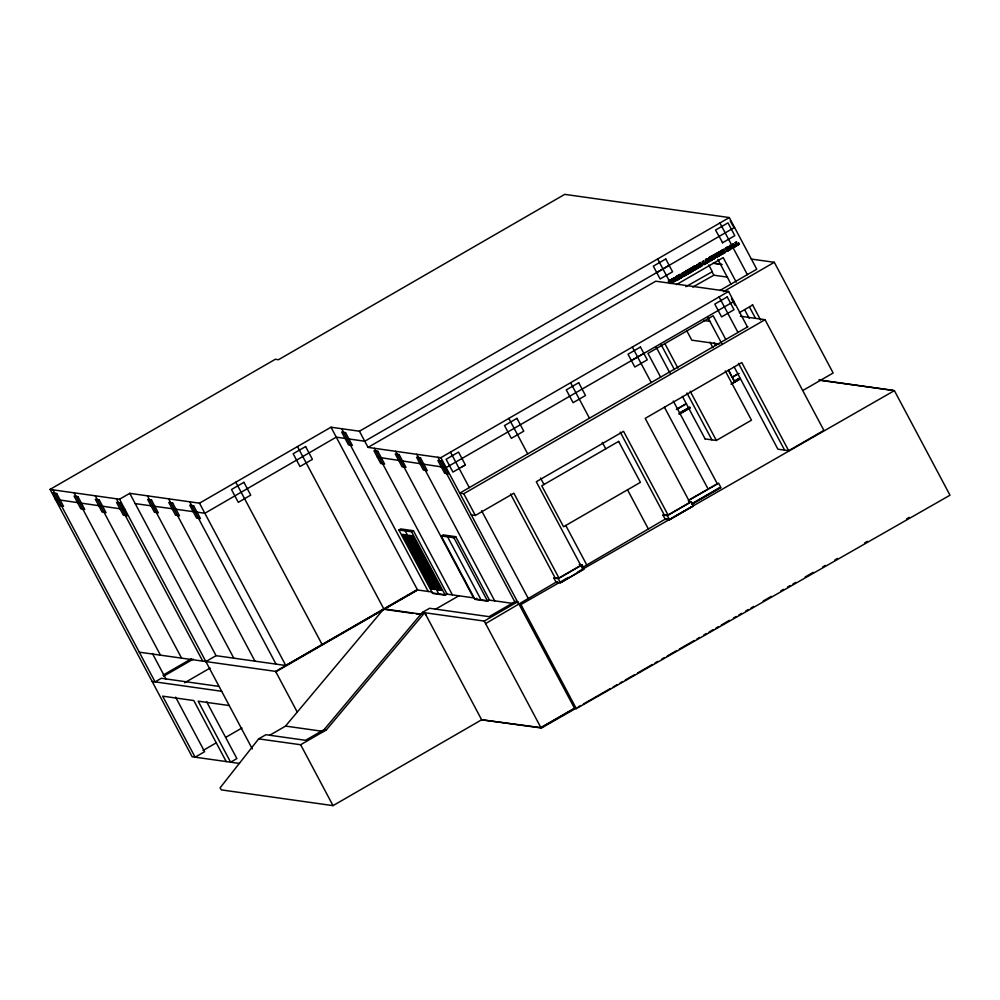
<?xml version="1.0" encoding="UTF-8"?>
<svg xmlns="http://www.w3.org/2000/svg" width="1000" height="1000" viewBox="0 0 1000 1000"><rect width="100%" height="100%" fill="white"/><g stroke="black" fill="none" stroke-linecap="round" stroke-linejoin="round"><path stroke-width="1.5" d="M697.163 264.788L698.612 267.863M687.588 270.212L689.225 270.363L688.55 269.425L686.087 270.963L688.037 273.762L686.538 270.85M706.9 262.625L705.475 259.913L706.8 262.787M703.562 261.025C703.25 265.788 706.6 261.625 706.462 263.25L703.8 264.775M728.812 250.012L727.987 248.738L728.413 250.312M712.15 256.212L711.787 257.1L711.338 256.262L715.837 253.663L716.888 256.337L718.2 256.413L717.325 253.325L718.037 252.688L719.175 255.763L720.888 254.913L719.125 255.688M708.75 258.512L708.725 259.025A1.837 1.775 -82 0 0 709.562 260.413A1.587 1.538 -82 0 0 710.2 260.637L710.913 260.562A2.45 2.362 -82 0 0 711.712 260.125L712.337 259.575M698.925 264.275L699.438 263.412M690.812 271.438C690.125 273.137 693.337 271.212 691.637 271.238M700.512 262.562L701.1 263.65L700.425 263.387A1.363 1.312 -82 0 0 699.812 263.238L698.975 263.612A1.863 1.8 -82 0 0 698.312 264.462L699.562 266.762M732.013 248.113L730.238 246.625L730.35 247.95L730.238 246.625M731.975 248.4L731.25 247.425M720.837 252.463L720.487 253.1L721.95 253.762M685.312 272.925L684.775 271.988M711.963 259.862L712.325 258.925L711.688 259.862M712.325 258.925L710.475 260.1M671.95 282.562C672.375 281.788 672.887 281.537 671.575 283.025M709.712 257.725L709.7 258.788A2.938 2.837 -82 0 0 710.375 259.9M703.85 264.45L706.462 263.25M738.4 244.312L738.737 243.188L739.2 244.325L736.363 245.837L735.175 242.763M733.3 243.837L734.362 246.35M678.863 277.675L679.25 278.712A3.5 3.375 -82 0 1 678.475 279.488L677.962 279.662M705.662 263.238L706 262.1M707.175 260.475C708.6 258.725 706.737 262.188 708.15 262.05M722.987 251.35C723.075 248.85 724.25 253.212 723.175 251.675M722.95 251.562L723.138 250.5M717.75 256.512L717.862 254.75M671.5 279.45C673.875 283.85 674.4 282.938 671.263 279.525M680.387 274.625C683.812 275.675 679.712 280.212 679.8 277.825M694.325 266.262C701.3 270.788 686.775 269.988 693.162 270.925M717.962 256.35L717.062 253.688M574.612 708.413L517.688 601.75L515.462 601.438L489.113 616.663L429.562 608.275L422.425 612.4L324.125 729.587L305.575 740.3L265.9 734.712L258.65 738.875L220.087 787.837L221.325 789.887L333.025 805.638L481.65 719.788L540.913 727.65L574.612 708.413L576.3 708.637L950 495.213L894.388 390.625L818.925 379.9M672.05 282.75L670.688 282.975M728.312 246.725L729.412 249.3M693.925 266.438C695.625 265.738 691.838 267.075 695.013 269.175M726.45 247.638L727.025 249.175L726.725 247.375M735.05 242.812L736.5 241.863L736.338 242.65M732.188 248.212L736.188 246.075L735.725 244.925L734.788 246.513M733.512 247.35C730.825 243.263 733.4 242.675 734.987 246.537M258.65 738.875L300.65 744.737L326.337 729.9L424.7 612.675L481.65 719.788L541.512 728.012L575.3 708.65M738.263 244.488L738.737 243.188M692 269.55C696.213 271 691.737 270.287 692.075 268.163M692.2 269.587L691.838 268M730.3 249.3L730 245.4L730.4 248.9M688.075 270.087C685.85 269.675 692.525 275.35 688.2 270.55M677.9 278.225L678.337 279.325L676.737 279.3M700.462 266.388L701.375 265.938L700.775 266.262M674.35 277.738L675.588 281.038M674.538 277.762C679.188 286.288 668.962 275.238 673.363 281.663M683.037 272.613L684.312 276.137M698.425 267.838C696.4 266.137 696.663 263.438 696.95 265.175M691.363 269.762L691.338 268.538M719.837 253.312L720.113 252.6M686.375 274.475L687.062 273.175L687.45 274.225L684.625 275.613L683.075 272.838M689.388 272.725L689.837 271.675M724.15 252.65L724.825 251.35L725.212 252.413L721.45 254.45L725.212 252.413M677.375 278.225L679.025 277.413L679.25 278.712M700.738 265.038L701.862 264.212L702.087 265.512A3.5 3.375 -82 0 1 701.312 266.288L700.037 266.762M710.738 256.812L711.65 257.525L710.863 257.175M709.712 257.438L710.487 257.137M717.55 252.925L717.925 254.963M679.625 274.7L680.7 277.438M679.9 278.475L678.162 275.538M694.2 270.212L692.688 267.213L694.287 269.587M706.988 262.812C708.75 262.1 710.238 259.688 707.638 262.038M736.225 242L738 244.8M713.587 258.875L712.412 255.875L713.538 259.025L715.288 258.15L713.538 259.025M728.312 250.375L726.538 251.4L725.65 248.688M726.825 251.375L726.725 250.712M733.4 247.438L731.95 244.613M735.238 246.4L735.725 244.925M738.45 244.513L737.188 244.587M676.413 276.475L676.087 276.712A1.863 1.8 -82 0 0 675.475 277.65L675.475 278.75M671.062 283.3C668.512 279.088 673.3 284.188 670.375 280.85M688.2 271.637L688.475 270.538M707.275 260.613L706.225 259.45L707.65 259.1M708.337 261.938L708.938 260.538L709.212 261.512M719.362 255.787L718.075 252.675M691.1 269.938C694.075 268.15 686.75 267.438 691.712 271.062M719.575 253.487L720.013 252.375M685.837 286.712L712.337 271.7L708.737 264.938M722.362 242.862L734.8 235.675L727.987 222.862L715.55 230.05L722.6 242.675M462.025 466.838L465.363 464.9L458.55 452.088L446.112 459.275L452.925 472.088L465.363 464.9M656.725 272.575L734.562 227.438M679.25 413.188L689.575 407.212M679.475 413.6L689.788 407.625M679.163 414.225L689.9 408.013M239.5 763.438L192.15 756.762L50.075 489.387L275.3 359.275L278.463 359.725L564.738 194.363L729.3 217.562L756.762 269.212L719.912 290.5M55.275 499.338L125.025 509.513M50 489.425L119.55 499.225L129.75 493.338L199.488 503.175L330.988 427.212L359.425 431.225L729.3 217.562M669.163 265.387L364.75 441.225L336.262 437.137L204.862 513.263L193.15 511.613M359.425 431.225L368.025 447.388L655.738 281.2L728.575 291.462L747.438 326.938M670.013 283.475L668.238 281.163L670.925 279.75L671.413 280.663L669.775 280.512M671.45 279.55L672.463 278.85L674.963 279.913L672.463 278.85M674.062 278.562L673.325 278.225L674.5 277.688M682.788 273.663L681.85 273.3L685.725 271.2L686.213 272.113L685.062 271.725M689.1 269.225L691.413 268.475M695.3 265.663L697.8 266.725L695.3 265.663L692.325 267.25L693.037 267.275M703.763 260.775L702.337 261.625M705.462 259.925C705.025 258.238 710.438 259.137 706.538 259.275M717.25 253.713L716.338 253.375L719.587 251.663M723.062 249.887L723.9 250.338L723.5 249.375L720.8 250.8L722.575 253.113M670.138 281.938L669.963 280.538M682.6 273.637C686.162 275.587 675.638 273.538 678.913 275.825M681.888 276.737L680.85 274.775L679.75 274.513L679.625 275.413M702.312 261.725L703.938 264.012M712.6 255.9L712.062 257.075M715.15 258.113L713.138 255.463L713.725 255.263M720.2 254.875L718.737 252.213L719.638 251.95M729.4 249.55L728.475 246.5L725.312 248.363M684.938 273.387L685.462 272.275L685.875 273.688M670.65 280.825L670.325 281.962L669.65 280.712M670.062 280.35L671.213 280.637L670.925 279.75M685.713 271.887L685.725 271.2M707.188 260.775L708.188 261.25L707.412 259.587M713.675 255.2L714.463 255.55M699.425 263.3L700 263.263A1.363 1.312 -82 0 1 700.625 263.412L700.325 262.538M714.212 254.737L714.663 255.575L713.35 255.338M678.263 276.837L677.412 275.775M706.9 260.7L707.337 259.637M726.825 249.15L728.075 248.562L726.75 247.613M727.625 250.575L726.938 249.35L728.075 248.562M726.938 249.35L728.188 248.762M679.025 277.413L677.6 278.212M700.263 265.113L701.862 264.212M735.45 244.95L736.188 246.075M738.462 243.212L739.2 244.325M690.275 272.462L689.887 271.4L690.462 272.488L687.638 273.875L690.462 272.488M728.337 250.613C730.788 249.812 730.2 249.013 731.438 247.45M670.225 282.113L671.325 282.413L670.413 282.137M723.15 251.612L723.888 252.037M730.362 248.162L731.6 247.575M723.775 252.887L724.75 251.4L725.025 252.387M671.575 283.175L670.875 283.275M682.588 276.925L679.613 278.512M684.675 275.7L687.45 274.225M692.412 271.363L691.15 271.8M692.962 270.9L696.938 268.75L695.525 269.425M726.587 251.488L731.038 248.912L730.55 248.188M731.762 248.487L736 246.038M736.363 245.837L739.013 244.3M681.038 277.762L682.638 277.013M709.4 261.55L706.587 262.925M676.475 284.587L723.188 257.6L736.25 282.15M723.413 291.7L774.3 262.3L833.15 372.987L803.1 390.35M728.575 291.462L440.875 457.663L518.812 604.237L520.938 604.538L568.3 577.413M739.362 312.688L752.613 305.025M447.113 594.138L445.288 595.2L432.612 593.413L398.888 529.987L400.725 528.925L413.4 530.712L447.113 594.138L473.562 597.863L395.625 451.287M747.913 326.712L459.738 493.137L463.787 493.713L765.025 319.7L823.888 430.375L788.675 450.712L777.9 449.2L734.15 366.912M162.975 675.2L191.287 658.838M398.888 529.987L411.562 531.775L413.4 530.712M163.588 676.25L193.263 659.112M205.863 661.562L216.062 655.675L285.8 665.5L417.525 589.963L431.962 592M184.613 682.775L210.138 668.025M471.3 514.888L475.35 515.45L513.862 493.212L558.962 578.038L580.788 565.425M489.462 600.112L487.625 601.163L474.963 599.375L441.238 535.962L443.075 534.9L455.737 536.688L489.462 600.112L512.85 603.4M449.412 535.788L447.575 536.85L481.3 600.275M441.238 535.962L453.913 537.75L455.737 536.688M677.025 408.988L686.075 403.762M728.413 370.45L732.062 377.3L738.512 373.562M676.413 409.538L686.488 403.725M732.062 377.3L739.075 373.475M734.15 381.238L739.325 378.25M728.575 369.762L734.475 381.838L739.412 378.438M679.55 413.225L689.875 407.25M739.925 378.375L734.25 381.425M734.475 381.838L739.638 378.85M679.375 414.038L690.163 407.812M139.275 652.175L275.613 671.388L417.3 589.55M275.837 671.812L417.525 589.963L330.988 427.212M682.387 396.4L705.1 438.862M711.875 439.825L686.938 392.962M446.9 593.713L445.062 594.775L432.388 592.987M704.987 438.925L716.363 440.45L751.475 420.175L725.275 370.913M203 750.5L216.438 742.738M225.837 737.3L241.962 727.987M474.963 599.375L476.8 598.325M489.237 599.688L487.4 600.75L474.738 598.962M269.675 735.275L285.575 726.087M556.3 582.587L553.888 578.05L558.962 578.038M665.4 519.562L662.975 515.025L668.05 515.013L689.887 502.4L645.2 418.363L741.8 362.562L788.675 450.712M688.45 500.312L717.562 483.738M688.475 500.525L718.587 483.15L721 487.675L692.175 504.1M422.463 612.4L484.25 621.075L517.688 601.75M553.888 578.05L558.25 578.663L582.125 564.875L584.312 569L560.45 582.788L556.075 582.175L557.087 581.575L485.588 623.587M662.975 515.025L667.35 515.65L691.225 501.85L693.413 505.975L669.538 519.763L665.175 519.15L670.25 519.138L692.075 506.525M691.95 503.675L719.438 487.8L719.975 488.263M692 503.875L719.75 487.85M582.812 567.275L666.188 518.562M574.35 708.337L540.913 727.65L484.25 621.075M435.163 609.412L459.188 595.638M426.037 615.2L424.65 612.712M577.775 571.987L894.388 390.625M578.013 707.1L580.712 705.55M583.413 704L610.45 688.512M613.162 686.963L617.212 684.638M619.925 683.088L622.625 681.538M625.325 680L634.788 674.575M637.5 673.025L652.362 664.5M655.075 662.962L657.775 661.413M661.825 659.087L664.538 657.537M667.237 655.987L676.7 650.562M679.4 649.013L694.275 640.5M696.975 638.95L699.688 637.4M703.737 635.075L706.438 633.525M709.15 631.987L713.2 629.663M715.913 628.112L718.612 626.562M721.312 625.013L729.425 620.363M733.487 618.038L736.188 616.487M738.888 614.95L741.587 613.4M745.65 611.075L748.35 609.525M751.062 607.975L753.763 606.425M763.225 601L771.338 596.362M780.8 590.938L783.5 589.388M787.562 587.062L790.263 585.513M792.962 583.975L795.675 582.425M805.138 577L813.25 572.35M822.712 566.938L825.413 565.388M834.875 559.963L837.575 558.413M864.625 542.925L867.325 541.375M906.525 518.925L909.237 517.375M631.375 360.538L643.85 353.438M692.763 287.062L713.85 275.212L727.55 277.15M722.35 250.138L723.025 249.938M722.825 250.012C720.5 250.1 725.013 254 723.25 252.613M718.925 251.887L720.238 251.513L721.038 252.325M690.438 268.337L691.112 268.113M714.887 254.562L715.975 256.425M717.675 256.863L716.825 257.075M688.037 271.812L688.737 271.737M685.987 274.8L685.575 273.45M705.25 263.725L703.4 261.537M700.4 266.663L701.125 266.262A3.5 3.375 -82 0 0 701.9 265.487L702.087 265.512M688.5 272.688L689.737 272.613L689.8 271.45M699.675 263.1L698.725 264.25L699.762 266.137M676.838 276.288L675.9 276.688A1.863 1.8 -82 0 0 675.288 277.625L675.625 279.1M725.188 248.512L725.837 248.713M728.075 250.637L727.125 249.375M695.562 269.425L693.737 267.125M700.337 265.062L701.375 265.938M677.638 279.575L678.538 279.125M696.15 268.65L696.75 268.712M682.525 276.962L681.7 276.712M673.8 281.863L673.175 281.637M673.913 281.913L673.325 281.837M684.875 271.8L685.7 271.775M679.788 274.6L680.475 274.613M732.425 247.3L733.538 247.6M677.75 279.887L676.862 279.962M710.625 256.913L710.037 256.975A1.913 1.85 -82 0 0 709.3 257.425A1.988 1.925 -82 0 0 709 257.812A1.837 1.775 -82 0 0 708.75 258.562M717.312 257.038L715.987 256.725M710.438 256.875L710.8 256.475M700.037 263.012L698.737 263.488A1.863 1.8 -82 0 0 698.125 264.425L699.262 266.663M707.763 262.087L706.988 260.875M710.438 260.65L711.1 260.587A2.45 2.362 -82 0 0 711.912 260.15M700.662 266.413L698.775 264.625M719.762 251.5L720.75 251.737M677.387 279.975L676.538 279.925M682.362 277.025L680.275 274.587M711.125 260.238L710.188 259.875A2.938 2.837 -82 0 1 709.5 258.762L710.138 257.262L711.562 257.575M689.4 269.1L691.012 271.462M197.013 512.163L135.213 503.625M820.1 380.325L892.825 390.325M519.025 604.275L520.938 604.538L576.3 708.637M723.5 249.375L723.975 250.287M720.487 253.1L720.738 251.95M751.25 259.05L774.3 262.3M711.338 256.262L711.975 257.125M714.575 258.113L713.325 255.487M714.912 263.312L721.012 264.163M713.05 263.238L722.2 264.525M701.9 264.3L701.9 265.487M700.888 265.075L701.188 265.9M696.125 268.975L694.688 266.363M689.325 272.15L688.55 271.712M685.025 273.562L685.863 274.75L686.975 273.212M686.312 273.888L685.275 272.25M671.213 279.438L672.05 279.587M740.375 316.225L765.025 319.7M703.9 320.513L710 321.375M719.188 344.038L691.775 340.175L686.712 330.662M368.025 447.388L440.913 457.738M381.25 457.7L377.375 457.15L445.163 467.475M398.688 460.412L402.55 460.95M688.525 501.475L691.225 501.85M441.287 466.925L446.163 467.612L733.875 301.425L732.862 301.288L731.5 298.725M402.612 534.788L406.413 535.325M408.95 535.688L412.75 536.213M402.837 535.212L406.637 535.75M409.175 536.1L412.975 536.638M403.062 535.625L406.863 536.163M409.4 536.525L413.2 537.062M403.288 536.05L407.088 536.587M409.625 536.938L413.425 537.475M403.512 536.475L407.312 537M409.837 537.362L413.65 537.9M403.738 536.888L407.537 537.425M410.062 537.788L413.862 538.312M403.95 537.312L407.75 537.85M410.288 538.2L414.087 538.737M404.175 537.725L407.975 538.263M410.513 538.625L414.312 539.163M404.4 538.15L408.2 538.688M410.737 539.038L414.538 539.575M404.625 538.575L408.425 539.1M410.962 539.462L414.762 540M404.85 538.987L408.65 539.525M411.188 539.888L414.988 540.413M405.075 539.412L408.875 539.95M411.413 540.3L415.213 540.837M405.3 539.825L409.1 540.363M411.625 540.725L415.425 541.263M579.212 564.462L582.125 564.875M405.513 540.25L409.325 540.788M411.85 541.138L415.65 541.675M405.737 540.675L409.538 541.2M412.075 541.562L415.875 542.1M405.962 541.087L409.762 541.625M412.3 541.987L416.1 542.513M406.188 541.512L409.988 542.05M412.525 542.4L416.325 542.938M406.413 541.925L410.213 542.463M412.75 542.825L416.55 543.362M406.637 542.35L410.438 542.888M412.975 543.237L416.775 543.775M406.825 542.712L410.625 543.25M413.188 543.663L416.987 544.188M407.05 543.138L410.85 543.675M413.413 544.075L417.212 544.612M407.275 543.562L411.075 544.087M413.638 544.5L417.438 545.037M407.5 543.975L411.3 544.513M413.862 544.913L417.663 545.45M407.725 544.4L411.525 544.938M414.087 545.337L417.887 545.875M407.95 544.812L411.75 545.35M414.312 545.763L418.113 546.287M408.175 545.237L411.975 545.775M414.525 546.175L418.325 546.712M408.387 545.662L412.2 546.188M414.75 546.6L418.55 547.137M408.612 546.075L412.413 546.613M414.975 547.013L418.775 547.55M408.837 546.5L412.638 547.038M415.2 547.438L419 547.975M409.062 546.912L412.863 547.45M415.425 547.863L419.225 548.387M409.288 547.337L413.088 547.875M415.65 548.275L419.45 548.812M409.513 547.762L413.312 548.288M415.875 548.7L419.675 549.237M409.738 548.175L413.537 548.713M416.087 549.113L419.9 549.65M409.963 548.6L413.762 549.138M416.312 549.538L420.112 550.075M410.175 549.012L413.975 549.55M416.538 549.963L420.337 550.487M56.288 499.475L60.163 500.025M410.4 549.438L414.2 549.975M416.763 550.375L420.562 550.913M98.75 505.7L102.613 506.238M410.613 549.825L414.412 550.363M417.013 550.837L420.812 551.375M410.838 550.25L414.637 550.788M417.238 551.263L421.037 551.8M411.062 550.675L414.862 551.2M417.463 551.688L421.262 552.225M411.287 551.087L415.087 551.625M417.688 552.1L421.488 552.638M411.5 551.512L415.3 552.05M417.9 552.525L421.7 553.062M411.725 551.925L415.525 552.463M418.125 552.938L421.925 553.475M411.95 552.35L415.75 552.888M418.35 553.362L422.15 553.9M412.175 552.775L415.975 553.3M418.575 553.787L422.375 554.325M412.4 553.188L416.2 553.725M418.8 554.2L422.6 554.738M412.625 553.612L416.425 554.15M419.025 554.625L422.825 555.163M412.85 554.025L416.65 554.562M419.25 555.037L423.05 555.575M413.075 554.45L416.875 554.987M419.462 555.462L423.263 556M413.288 554.875L417.088 555.4M419.688 555.887L423.488 556.425M413.512 555.288L417.312 555.825M419.913 556.3L423.713 556.838M413.738 555.712L417.537 556.25M420.138 556.725L423.938 557.263M413.963 556.125L417.762 556.663M420.363 557.137L424.162 557.675M414.188 556.55L417.987 557.087M420.588 557.562L424.387 558.1M414.375 556.912L418.188 557.45M420.8 557.962L424.6 558.5M414.6 557.337L418.4 557.875M421.012 558.375L424.812 558.913M414.825 557.762L418.625 558.288M421.238 558.8L425.037 559.338M415.05 558.175L418.85 558.713M421.463 559.212L425.262 559.75M415.275 558.6L419.075 559.138M421.688 559.637L425.487 560.175M415.5 559.012L419.3 559.55M421.912 560.062L425.712 560.6M415.725 559.438L419.525 559.975M422.137 560.475L425.938 561.013M415.95 559.862L419.75 560.388M422.362 560.9L426.163 561.438M416.163 560.275L419.963 560.812M422.575 561.312L426.388 561.85M416.388 560.7L420.188 561.237M422.8 561.737L426.6 562.275M416.613 561.112L420.412 561.65M423.025 562.163L426.825 562.7M416.838 561.538L420.637 562.075M423.25 562.575L427.05 563.112M417.062 561.962L420.863 562.487M561.462 582.2L582.975 569.538L536.287 481.737L623.562 431.325L668.05 515.013M423.475 563L427.275 563.538M417.287 562.375L421.087 562.913M423.7 563.413L427.5 563.95M417.512 562.8L421.312 563.337M423.925 563.837L427.725 564.375M417.725 563.212L421.538 563.75M424.15 564.263L427.95 564.8M417.95 563.638L421.75 564.175M424.363 564.675L428.162 565.212M418.175 564.062L421.975 564.6M424.613 565.125L428.413 565.662M418.4 564.487L422.2 565.013M424.825 565.55L428.638 566.087M418.625 564.9L422.425 565.438M425.05 565.975L428.85 566.5M418.85 565.325L422.65 565.862M425.275 566.388L429.075 566.925M419.075 565.737L422.875 566.275M425.5 566.812L429.3 567.35M419.3 566.163L423.1 566.7M425.725 567.225L429.525 567.762M419.525 566.587L423.325 567.112M425.95 567.65L429.75 568.188M419.738 567L423.537 567.537M426.175 568.075L429.975 568.6M419.963 567.425L423.762 567.962M426.4 568.488L430.2 569.025M420.188 567.837L423.988 568.375M426.613 568.913L430.412 569.45M420.412 568.263L424.212 568.8M426.838 569.325L430.637 569.862M420.637 568.688L424.438 569.212M427.062 569.75L430.863 570.288M420.863 569.1L424.663 569.637M427.287 570.175L431.087 570.7M421.087 569.525L424.888 570.062M427.512 570.588L431.312 571.125M421.3 569.938L425.112 570.475M427.738 571.013L431.538 571.55M421.525 570.363L425.325 570.9M427.962 571.425L431.763 571.962M421.75 570.788L425.55 571.312M428.175 571.85L431.987 572.388M421.962 571.163L425.763 571.7M428.375 572.212L432.175 572.75M422.175 571.587L425.975 572.125M428.6 572.638L432.4 573.175M422.4 572L426.2 572.537M428.825 573.05L432.625 573.587M422.625 572.425L426.425 572.962M429.05 573.475L432.85 574.012M422.85 572.85L426.65 573.375M429.263 573.9L433.075 574.438M423.075 573.263L426.875 573.8M429.487 574.312L433.288 574.85M423.3 573.688L427.1 574.225M429.712 574.738L433.512 575.275M423.525 574.1L427.325 574.637M429.938 575.15L433.738 575.688M423.738 574.525L427.537 575.062M430.163 575.575L433.963 576.112M423.963 574.95L427.762 575.475M430.387 576L434.188 576.538M424.188 575.363L427.987 575.9M430.613 576.413L434.412 576.95M424.412 575.788L428.212 576.325M430.838 576.838L434.637 577.375M424.637 576.2L428.438 576.737M431.05 577.25L434.85 577.788M424.862 576.625L428.663 577.163M431.275 577.675L435.075 578.212M425.087 577.05L428.888 577.575M431.5 578.1L435.3 578.638M425.3 577.463L429.113 578M431.725 578.513L435.525 579.05M425.525 577.888L429.325 578.425M431.95 578.938L435.75 579.475M425.725 578.263L429.538 578.8M432.2 579.412L436 579.95M425.95 578.688L429.75 579.225M432.425 579.837L436.225 580.375M426.175 579.1L429.975 579.637M426.4 579.525L430.2 580.062M432.65 580.25L436.45 580.788M426.625 579.95L430.425 580.475M432.875 580.675L436.675 581.213M433.1 581.087L436.9 581.625M426.85 580.363L430.65 580.9M433.312 581.512L437.125 582.05M427.075 580.788L430.875 581.325M433.537 581.938L437.337 582.475M427.3 581.2L431.1 581.737M433.762 582.35L437.562 582.888M427.512 581.625L431.312 582.163M433.988 582.775L437.788 583.312M427.738 582.05L431.538 582.575M427.962 582.463L431.763 583M434.212 583.188L438.013 583.725M434.438 583.612L438.237 584.15M428.188 582.888L431.987 583.425M434.663 584.038L438.462 584.575M428.413 583.3L432.212 583.837M434.888 584.45L438.688 584.987M428.638 583.725L432.438 584.263M435.1 584.875L438.9 585.413M428.862 584.15L432.663 584.675M435.325 585.288L439.125 585.825M429.075 584.562L432.887 585.1M429.3 584.987L433.1 585.525M435.55 585.712L439.35 586.25M429.525 585.4L433.325 585.938M435.775 586.138L439.575 586.675M436 586.55L439.8 587.087M429.75 585.825L433.55 586.362M436.225 586.975L440.025 587.513M429.975 586.25L433.775 586.775M436.45 587.388L440.25 587.925M430.2 586.663L434 587.2M436.662 587.812L440.475 588.35M430.425 587.087L434.225 587.625M436.887 588.237L440.688 588.775M430.65 587.5L434.45 588.038M430.863 587.925L434.663 588.462M437.113 588.65L440.913 589.188M437.337 589.075L441.138 589.612M431.15 588.45L434.95 588.987M437.6 589.562L441.4 590.1M422.013 614.275L383.8 608.888L285.5 726.087L323.713 731.475M413.075 613.413L384.025 609.312L297.488 446.562M416.125 613.837L420.712 614.487M218.837 686.388L161.325 678.275L155.075 681.888L52.962 489.837M152.113 681.462L221.663 691.275M229.262 705.55L198.175 701.175L230.625 762.188L236.875 758.575L206.588 701.625M324.125 729.587L326.337 729.9M719.45 251.925L720.2 252.4M685.725 273.475L684.463 272.162M700.35 266.438L699.712 266.238M683.438 272.575L684.862 275.725M668.637 281.125L670.2 283.5M721.762 253.738L722.588 253.825M698.538 267.913L694.963 266.488L696.2 268.475M680.662 274.75L684.237 276.175M716.688 257.075L714.85 254.675M733.1 247.638L730 245.4M719.737 253.6L721.637 254.475M677.987 276.725L677.6 276.575A1.363 1.312 -82 0 0 676.975 276.425L675.9 277.438L677.062 279.45M677.8 276.7L677.487 275.725M688.875 273.012L688.225 271.85M676.663 279.012L676.1 277.288L677.175 276.45A1.363 1.312 -82 0 1 677.788 276.6M651.25 382.562L632.337 347.062M664.388 407.163L708.175 489.15M730.212 220.85L732.938 225.975M719.912 222.987L747.375 274.625M727.425 247.662L727.887 248.538M752.4 304.587L760.625 320.075M749.538 307.15L755.362 318.1M718.925 252.237L720.188 254.613M717.862 259.387L730.987 284.075M744.85 310.125L749.225 318.363M733.55 302.562L734.912 305.125M706.413 259.475L707.087 260.725M712.062 271.85L713.85 275.212M702.675 261.962L704.075 264.312M719.1 296.938L737.962 332.413M696.9 265.375L697.6 266.7M725.8 339.5L713.162 315.75L647.975 353.4L660.612 377.163M738.487 363.363L784.625 450.15M687.475 270.425L688.138 271.675M707.9 317.538L721.75 343.6M714.212 342.75L715.65 345.45M732.375 377.35L734.788 381.887M710 342.175L712.913 347.638M657.625 258.962L670.438 283.062M664.775 343.425L677.862 368.025M690.212 391.262L716.363 440.45M661.263 344.888L674.4 369.588M656.137 347.038L669.987 373.088M673.3 401.025L717.25 483.688M667.35 515.65L669.538 519.763M620.237 432.125L664 514.438M570.588 382.725L589.45 418.2M602.3 442.375L605.75 448.85M627.525 489.8L648.525 529.312M508.837 418.4L527.7 453.875M540.562 478.05L544 484.513M565.775 525.462L586.788 564.975M558.25 578.663L560.45 582.788M510.525 494L554.9 577.463M450.45 452.137L469.312 487.612M481.6 510.725L528.387 598.713M463.787 493.713L475.35 515.45M437.938 457.25L515.138 602.463M416.775 454.263L494.712 600.85M453.913 537.75L487.625 601.163M374.462 448.3L452.4 594.888M411.562 531.775L445.288 595.2M405.225 530.887L438.95 594.3M341.688 428.725L428.225 591.475M235.812 482.188L322.125 644.525M199.488 503.175L285.8 665.5M189.713 501.8L276.025 664.125M275.613 671.388L297.25 712.087M300.65 744.737L333.025 805.638M168.637 498.825L254.95 661.15M147.487 495.838L233.812 658.175M129.75 493.338L216.062 655.675M119.55 499.225L252.325 748.938M116.425 498.787L202.738 661.125M95.275 495.812L181.588 658.138M226.225 761.575L193.787 700.55L162.662 696.162L195.113 757.188L204.625 751.688L175.613 697.138M74.138 492.825L160.45 655.163M152.413 653.5L166.188 679.412M715.55 254.125L716.85 256.488L717.925 255.375M705.8 262.075L706.263 263.225M686.875 273.15L687.262 274.2M710.225 257A1.913 1.85 -82 0 0 709.338 257.625A1.988 1.925 -82 0 0 709.075 258.062A1.837 1.775 -82 0 0 708.938 258.6L708.925 259.05A1.837 1.775 -82 0 0 709.25 259.962A1.812 1.737 -82 0 0 709.562 260.3A1.837 1.775 -82 0 0 709.963 260.55M740.312 378.85L731.075 384.2L740.3 378.85M305.613 446.55L293.175 453.725L299.988 466.538L312.425 459.35L305.613 446.55M243.925 482.325L231.488 489.513L238.3 502.325L250.738 495.138L243.925 482.325M665.763 258.988L653.325 266.163L660.138 278.975L672.575 271.788L665.763 258.988M516.95 418.363L504.513 425.55L511.325 438.363L523.763 431.175L516.95 418.363M578.7 382.7L566.263 389.888L573.075 402.688L585.513 395.513L578.7 382.7M640.45 347.025L628.013 354.212L634.825 367.025L647.262 359.837L640.45 347.025M727.212 296.913L714.775 304.1L721.587 316.9L734.025 309.725L727.212 296.913M618.638 441.4L541.775 485.8L563.55 526.75L640.413 482.35L618.638 441.4M345.538 432.587L341.675 432.05L348.488 444.862L352.35 445.4L345.538 432.587M377.837 451.287L373.975 450.75L380.788 463.55L384.65 464.1L377.837 451.287M399.137 454.55L395.275 454L402.088 466.812L405.95 467.362L399.137 454.55M420.45 457.812L416.587 457.262L423.4 470.075L427.262 470.613L420.45 457.812M441.75 461.062L437.887 460.525L444.7 473.338L448.562 473.875L441.75 461.062M406.188 534.9L402.388 534.375L431.425 588.975L435.225 589.5L406.188 534.9M412.525 535.8L408.725 535.262L437.762 589.862L441.562 590.4L412.525 535.8M193.612 505.75L189.75 505.213L196.55 518.025L200.425 518.562L193.612 505.75M151.488 500L147.625 499.45L154.438 512.263L158.3 512.8L151.488 500M172.65 503L168.787 502.463L175.588 515.262L179.462 515.812L172.65 503M56.712 493.537L52.85 493L59.662 505.8L63.525 506.35L56.712 493.537M77.938 496.625L74.075 496.087L80.887 508.9L84.75 509.438L77.938 496.625M99.2 499.837L95.337 499.288L102.15 512.1L106.013 512.65L99.2 499.837M120.412 502.938L116.55 502.4L123.362 515.2L127.225 515.75L120.412 502.938"/></g></svg>
